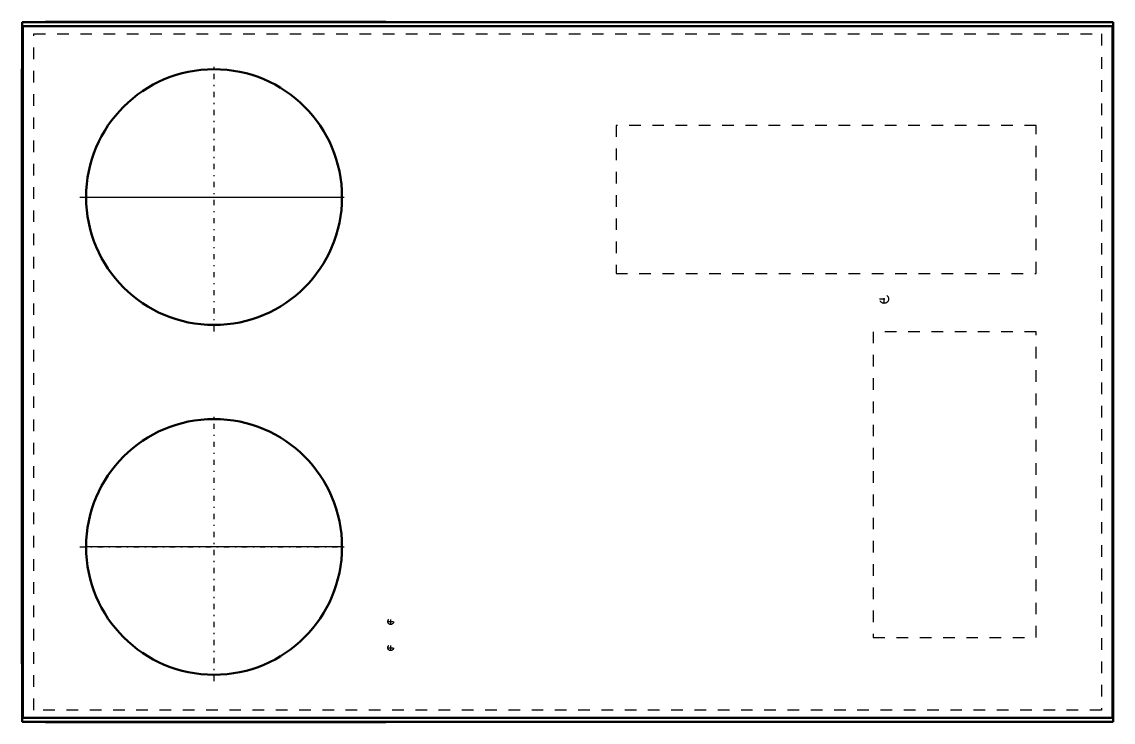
# Model space of a CAD drawing. Header units: inches. Extents: x -46.9 to 46.9, y -30.1 to 30.1.
import ezdxf

# ---------------------------------------------------------------- set-up
doc = ezdxf.new("R2010")
doc.units = ezdxf.units.IN
doc.header["$MEASUREMENT"] = 0
doc.linetypes.add('Center', pattern=[1.5, 0.45, -0.5, 0.05, -0.5])
doc.linetypes.add('Dashed', pattern=[2, 1, -1])
for name, color, linetype, lineweight in [('AM_0', 7, 'Continuous', 50), ('AM_4', 3, 'Continuous', 25), ('AM_7', 7, 'Center', 25), ('AM_9', 6, 'Dashed', 25)]:
    doc.layers.add(name, color=color, linetype=linetype, lineweight=lineweight)

# ---------------------------------------------------------------- blocks, each defined once
blk = doc.blocks.new('1_DSH1503D000001S_PART13_0_in_DSH1503D000001S_4')
at = {"layer": 'AM_0'}
for p, q in [((-46.84375, 29.763), (-46.84375, -29.763)), ((46.84375, 29.763), (-46.84375, 29.763)), ((46.84375, -29.763), (46.84375, 29.763)), ((-46.84375, -29.763), (46.84375, -29.763))]:
    blk.add_line(p, q, dxfattribs=at)
blk = doc.blocks.new('2_DSH1503D000001S_PART12_0_in_DSH1503D000001S_4')
at = {"layer": 'AM_0'}
for p, q in [((-46.9375, -25.09375), (-46.9375, 26.09375)), ((-46.9375, 26.09375), (-46.90625, 26.09375)), ((-46.90625, 26.09375), (-46.90625, -25.09375)), ((-46.90625, -25.09375), (-46.9375, -25.09375))]:
    blk.add_line(p, q, dxfattribs=at)
blk = doc.blocks.new('3_DSH1503D000001S_PART11_0_in_DSH1503D000001S_4')
at = {"layer": 'AM_0'}
for p, q in [((-44.906, 30.125), (-15.635, 30.125)), ((-44.906, 30.094), (-44.906, 30.125)), ((-15.635, 30.094), (-44.906, 30.094)), ((-15.635, 30.125), (-15.635, 30.094))]:
    blk.add_line(p, q, dxfattribs=at)
blk = doc.blocks.new('4_DSH1503D000001S_PART10_0_in_DSH1503D000001S_4')
at = {"layer": 'AM_0'}
blk.add_circle((-30.40625, 15.046875), 11, dxfattribs=at)
at = {"layer": 'AM_4'}
blk.add_line((-41.40625, 15.046875), (-19.40625, 15.046875), dxfattribs=at)
at = {"layer": 'AM_7'}
for p, q in [((-30.40625, 3.496875), (-30.40625, 26.596875)), ((-41.95625, 15.046875), (-18.85625, 15.046875))]:
    blk.add_line(p, q, dxfattribs=at)
blk = doc.blocks.new('5_DSH1503D000001S_PART9_0_in_DSH1503D000001S_4')
at = {"layer": 'AM_9'}
for p, q in [((26.28125, 3.46875), (26.28125, -22.84375)), ((40.28125, 3.46875), (26.28125, 3.46875)), ((40.28125, -22.84375), (40.28125, 3.46875)), ((26.28125, -22.84375), (40.28125, -22.84375))]:
    blk.add_line(p, q, dxfattribs=at)
blk = doc.blocks.new('6_DSH1503D000001S_PART8_0_in_DSH1503D000001S_4')
at = {"layer": 'AM_9'}
for p, q in [((4.15625, 21.21875), (4.15625, 8.46875)), ((40.28125, 21.21875), (4.15625, 21.21875)), ((40.28125, 8.46875), (40.28125, 21.21875)), ((4.15625, 8.46875), (40.28125, 8.46875))]:
    blk.add_line(p, q, dxfattribs=at)
blk = doc.blocks.new('7_DSH1503D000001S_PART7_0_in_DSH1503D000001S_4')
at = {"layer": 'AM_0'}
for p, q in [((-44.906, 30.094), (-46.906, 30.094)), ((-46.906, 30.094), (-46.906, 26.094)), ((46.906, 30.094), (-15.635, 30.094)), ((46.906, 6.584), (46.906, 30.094)), ((46.906, -30.094), (46.906, 5.834)), ((-46.906, -25.094), (-46.906, -30.094)), ((-46.906, -30.094), (-44.906, -30.094)), ((-15.635, -30.094), (46.906, -30.094))]:
    blk.add_line(p, q, dxfattribs=at)
at = {"layer": 'AM_9'}
for p, q in [((-45.906, -29.094), (-45.906, 29.094)), ((-45.906, 29.094), (45.906, 29.094)), ((45.906, 29.094), (45.906, -29.094)), ((45.906, -29.094), (-45.906, -29.094))]:
    blk.add_line(p, q, dxfattribs=at)
blk = doc.blocks.new('8_DSH1503D000001S_PART6_0_in_DSH1503D000001S_4')
at = {"layer": 'AM_0'}
for p, q in [((46.90625, 6.58375), (46.84375, 6.58375)), ((46.90625, 6.58375), (46.90625, 5.83375)), ((46.84375, 5.83375), (46.90625, 5.83375))]:
    blk.add_line(p, q, dxfattribs=at)
blk = doc.blocks.new('9_DSH1503D000001S_PART5_0_in_DSH1503D000001S_4')
at = {"layer": 'AM_7'}
for p, q in [((27.21875, 5.8875), (27.21875, 6.675)), ((26.825, 6.28125), (27.6125, 6.28125))]:
    blk.add_line(p, q, dxfattribs=at)
at = {"layer": 'AM_9'}
blk.add_circle((27.21875, 6.28125), 0.375, dxfattribs=at)
blk = doc.blocks.new('10_DSH1503D000001S_PART4_0_in_DSH1503D000001S_4')
at = {"layer": 'AM_7'}
for p, q in [((-15.21875, -23.98125), (-15.21875, -23.45625)), ((-15.48125, -23.71875), (-14.95625, -23.71875))]:
    blk.add_line(p, q, dxfattribs=at)
at = {"layer": 'AM_9'}
blk.add_circle((-15.21875, -23.71875), 0.25, dxfattribs=at)
blk = doc.blocks.new('11_DSH1503D000001S_PART3_0_in_DSH1503D000001S_4')
at = {"layer": 'AM_7'}
for p, q in [((-15.48125, -21.46875), (-14.95625, -21.46875)), ((-15.21875, -21.73125), (-15.21875, -21.20625))]:
    blk.add_line(p, q, dxfattribs=at)
at = {"layer": 'AM_9'}
blk.add_circle((-15.21875, -21.46875), 0.25, dxfattribs=at)
blk = doc.blocks.new('12_DSH1503D000001S_PART2_0_in_DSH1503D000001S_4')
at = {"layer": 'AM_0'}
blk.add_circle((-30.40625, -15.046875), 11, dxfattribs=at)
at = {"layer": 'AM_4'}
blk.add_line((-19.40625, -15.046875), (-41.40625, -15.046875), dxfattribs=at)
at = {"layer": 'AM_7'}
for p, q in [((-30.40625, -26.596875), (-30.40625, -3.496875)), ((-41.95625, -15.046875), (-18.85625, -15.046875))]:
    blk.add_line(p, q, dxfattribs=at)
blk = doc.blocks.new('13_DSH1503D000001S_PART1_0_in_DSH1503D000001S_4')
at = {"layer": 'AM_0'}
for p, q in [((-44.906, -30.125), (-44.906, -30.094)), ((-44.906, -30.094), (-15.635, -30.094)), ((-15.635, -30.125), (-44.906, -30.125)), ((-15.635, -30.094), (-15.635, -30.125))]:
    blk.add_line(p, q, dxfattribs=at)

msp = doc.modelspace()

# ---------------------------------------------------------------- block references
for name in ['7_DSH1503D000001S_PART7_0_in_DSH1503D000001S_4', '3_DSH1503D000001S_PART11_0_in_DSH1503D000001S_4', '1_DSH1503D000001S_PART13_0_in_DSH1503D000001S_4', '4_DSH1503D000001S_PART10_0_in_DSH1503D000001S_4', '2_DSH1503D000001S_PART12_0_in_DSH1503D000001S_4', '6_DSH1503D000001S_PART8_0_in_DSH1503D000001S_4', '9_DSH1503D000001S_PART5_0_in_DSH1503D000001S_4', '8_DSH1503D000001S_PART6_0_in_DSH1503D000001S_4', '5_DSH1503D000001S_PART9_0_in_DSH1503D000001S_4', '12_DSH1503D000001S_PART2_0_in_DSH1503D000001S_4', '11_DSH1503D000001S_PART3_0_in_DSH1503D000001S_4', '10_DSH1503D000001S_PART4_0_in_DSH1503D000001S_4', '13_DSH1503D000001S_PART1_0_in_DSH1503D000001S_4']:
    msp.add_blockref(name, (0, 0))

doc.saveas('drawing.dxf')
